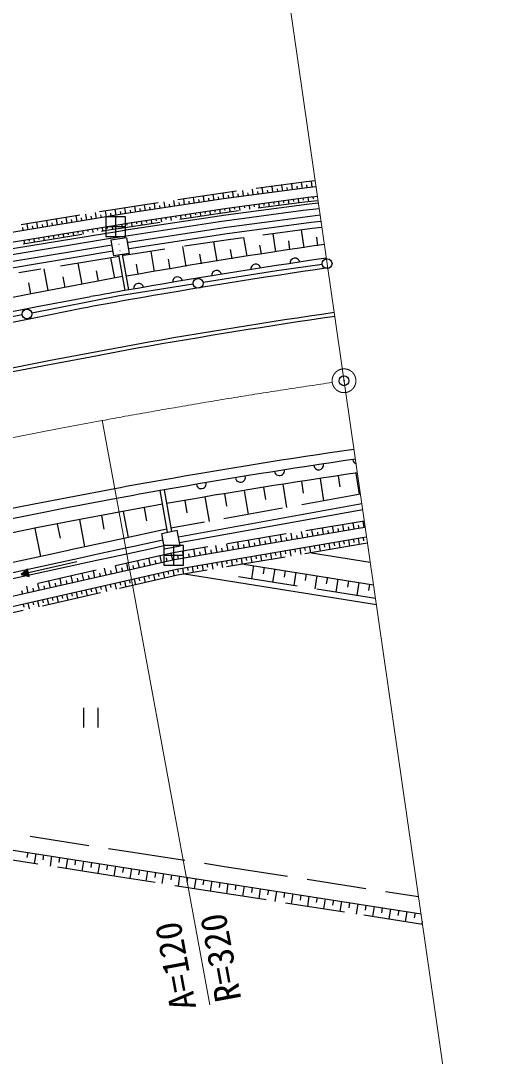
# Model space of a CAD drawing. Units: millimetres, scale not verified. Extents: x 40001 to 680016, y 20000 to 470150.
# Drawn here: x 552465 to 577134, y 256184 to 308441 of the extents above; entities that cross this region are included whole.
import ezdxf
from ezdxf.enums import TextEntityAlignment as Align

# ---------------------------------------------------------------- set-up
doc = ezdxf.new("R2010")
doc.units = ezdxf.units.MM
doc.header["$LTSCALE"] = 1000.02
doc.header["$PDMODE"] = 32
doc.header["$PDSIZE"] = 500
doc.linetypes.add('CHAIN', pattern=[18.5, 12, -1.5, 3.5, -1.5])
for name, color, linetype, lineweight in [('M-BGD', 7, 'Continuous', 25), ('M-BMK', 2, 'CHAIN', 13), ('M-BMK-ROW', 30, 'Continuous', 25), ('M-STR-HTXT', 7, 'Continuous', 13)]:
    doc.layers.add(name, color=color, linetype=linetype, lineweight=lineweight)
doc.layers.add('M-OTRS', color=6, linetype='Continuous')
doc.styles.add('ＭＳ ゴシック', font='')
doc.styles.get('ＭＳ ゴシック').set_extended_font_data('MS Gothic')

msp = doc.modelspace()

# ---------------------------------------------------------------- linework, layer by layer
at = {"layer": 'M-BGD'}
for p, q in [((566882, 300311), (564355, 299971)), ((564703, 299715), (564663, 300013)), ((565199, 299782), (565159, 300079)), ((565446, 299815), (565426, 299964)), ((565694, 299848), (565654, 300146)), ((565942, 299882), (565922, 300030)), ((566190, 299915), (566150, 300212)), ((566438, 299948), (566418, 300097)), ((566685, 299982), (566645, 300279)), ((567330, 300363), (566882, 300311)), ((566933, 300015), (566916, 300164)), ((567181, 300044), (567146, 300342)), ((562670, 299745), (560396, 299402)), ((560743, 299150), (560698, 299447)), ((561238, 299225), (561193, 299522)), ((561732, 299300), (561687, 299596)), ((561979, 299337), (561957, 299485)), ((562226, 299374), (562182, 299671)), ((562474, 299412), (562451, 299560)), ((563364, 299838), (562670, 299745)), ((562721, 299449), (562681, 299746)), ((562969, 299482), (562949, 299631)), ((563216, 299515), (563176, 299813)), ((563464, 299549), (563444, 299697)), ((563712, 299582), (563672, 299879)), ((563960, 299615), (563940, 299764)), ((564208, 299649), (564168, 299946)), ((564455, 299682), (564435, 299831)), ((564951, 299748), (564931, 299897)), ((566471, 299448), (566496, 299263)), ((566718, 299481), (566731, 299389)), ((566966, 299515), (566992, 299323)), ((567214, 299544), (567226, 299448)), ((557237, 298922), (556443, 298791)), ((557283, 298625), (557234, 298921)), ((557759, 299004), (557237, 298922)), ((557777, 298703), (557730, 298999)), ((559407, 299252), (557759, 299004)), ((558271, 298777), (558226, 299074)), ((558518, 298815), (558496, 298963)), ((558766, 298852), (558721, 299149)), ((559013, 298889), (558990, 299038)), ((559260, 298927), (559215, 299223)), ((559507, 298964), (559485, 299112)), ((559754, 299001), (559710, 299298)), ((560002, 299039), (559979, 299187)), ((560249, 299076), (560204, 299373)), ((560496, 299113), (560474, 299262)), ((560990, 299188), (560968, 299336)), ((561485, 299262), (561462, 299411)), ((562754, 298948), (562767, 298860)), ((563002, 298982), (563026, 298801)), ((563250, 299015), (563262, 298925)), ((563497, 299049), (563522, 298867)), ((563745, 299082), (563757, 298991)), ((563993, 299115), (564017, 298933)), ((564241, 299148), (564253, 299057)), ((564453, 298991), (566657, 299284)), ((564488, 299182), (564513, 298999)), ((564736, 299215), (564748, 299124)), ((564984, 299248), (565009, 299065)), ((565232, 299282), (565244, 299190)), ((565480, 299315), (565504, 299131)), ((565727, 299348), (565740, 299256)), ((565975, 299382), (566000, 299197)), ((566223, 299415), (566235, 299322)), ((566657, 299284), (567428, 299373)), ((555456, 298629), (552496, 298144)), ((554322, 298139), (554274, 298435)), ((554816, 298220), (554767, 298516)), ((555062, 298261), (555038, 298409)), ((555309, 298301), (555260, 298597)), ((555556, 298342), (555532, 298490)), ((555803, 298382), (555754, 298678)), ((556049, 298423), (556025, 298571)), ((556296, 298463), (556247, 298759)), ((556543, 298504), (556518, 298652)), ((556789, 298544), (556741, 298840)), ((557036, 298585), (557012, 298733)), ((557530, 298664), (557506, 298812)), ((558024, 298740), (558002, 298888)), ((559293, 298426), (559306, 298340)), ((559540, 298463), (559566, 298291)), ((559788, 298500), (559801, 298414)), ((560035, 298538), (560061, 298365)), ((560282, 298575), (560295, 298489)), ((560492, 298430), (562422, 298720)), ((560529, 298612), (560555, 298440)), ((560776, 298650), (560789, 298563)), ((561024, 298687), (561050, 298514)), ((561271, 298724), (561284, 298638)), ((561518, 298762), (561544, 298588)), ((561765, 298799), (561778, 298712)), ((562012, 298836), (562039, 298663)), ((562260, 298874), (562273, 298787)), ((562422, 298720), (563461, 298859)), ((562507, 298911), (562533, 298735)), ((552595, 297856), (552571, 298004)), ((552842, 297896), (552793, 298193)), ((553089, 297937), (553064, 298085)), ((553335, 297977), (553287, 298274)), ((553582, 298018), (553558, 298166)), ((553829, 298058), (553780, 298355)), ((554076, 298099), (554051, 298247)), ((554569, 298180), (554545, 298328)), ((555836, 297881), (555849, 297799)), ((556083, 297921), (556109, 297757)), ((556329, 297962), (556343, 297880)), ((556538, 297828), (556797, 297871)), ((556576, 298002), (556603, 297839)), ((556797, 297871), (557391, 297964)), ((556823, 298043), (556836, 297961)), ((557069, 298083), (557097, 297918)), ((557391, 297964), (559503, 298281)), ((557563, 298163), (557590, 297994)), ((557810, 298202), (557823, 298117)), ((558057, 298239), (558083, 298068)), ((558304, 298276), (558317, 298191)), ((558552, 298314), (558577, 298142)), ((558799, 298351), (558812, 298265)), ((559046, 298388), (559072, 298217)), ((567178, 297956), (564695, 297624)), ((566776, 296988), (566649, 297885)), ((567670, 298013), (567178, 297956)), ((552591, 297177), (555551, 297665)), ((552629, 297354), (552656, 297188)), ((552875, 297395), (552889, 297312)), ((553122, 297435), (553149, 297269)), ((553369, 297476), (553382, 297393)), ((553615, 297516), (553643, 297351)), ((553862, 297557), (553876, 297474)), ((554109, 297597), (554136, 297432)), ((554356, 297638), (554369, 297555)), ((554602, 297678), (554629, 297513)), ((554849, 297719), (554863, 297636)), ((555096, 297759), (555123, 297595)), ((555342, 297800), (555356, 297717)), ((555589, 297840), (555616, 297676)), ((557812, 297492), (557021, 297367)), ((557021, 297367), (557147, 296577)), ((557812, 297492), (557937, 296702)), ((562960, 297392), (560735, 297056)), ((563704, 297492), (562960, 297392)), ((563892, 296552), (563736, 297496)), ((565341, 296785), (565212, 297693)), ((567473, 297086), (567411, 297522)), ((559747, 296907), (558021, 296646)), ((560815, 296044), (560651, 297043)), ((562381, 296302), (562219, 297281)), ((563136, 296427), (563058, 296899)), ((564616, 296671), (564541, 297123)), ((566058, 296886), (565995, 297335)), ((557430, 296551), (554470, 296063)), ((557212, 295455), (557018, 296483)), ((557937, 296702), (557147, 296577)), ((557734, 294826), (557418, 296620)), ((557927, 294860), (557610, 296650)), ((557634, 296585), (557622, 296583)), ((558021, 296646), (557634, 296585)), ((559217, 295781), (559048, 296801)), ((560016, 295912), (559934, 296412)), ((561598, 296173), (561517, 296662)), ((553483, 295901), (552375, 295718)), ((553860, 294822), (553651, 295928)), ((555566, 295144), (555365, 296211)), ((556389, 295300), (556292, 295814)), ((558400, 295646), (558316, 296156)), ((565393, 295816), (561672, 295229)), ((567687, 296146), (565393, 295816)), ((557610, 295530), (553171, 294692)), ((554713, 294983), (554612, 295516)), ((552975, 294654), (552868, 295207)), ((561178, 295151), (557457, 294564)), ((553170, 294692), (551201, 294311)), ((557457, 294564), (553027, 293689)), ((556014, 294516), (553300, 294004)), ((555536, 293920), (553064, 293412)), ((552537, 293593), (548107, 292718)), ((555954, 291657), (553974, 291289)), ((558308, 292109), (555953, 291657)), ((558346, 291913), (555991, 291460)), ((553972, 291287), (552036, 290912)), ((555991, 291460), (554010, 291093)), ((567584, 285343), (567758, 284214)), ((568489, 285477), (568571, 284912)), ((569393, 285609), (569549, 284539)), ((557214, 284821), (554909, 284387)), ((564724, 284896), (564823, 284289)), ((565696, 285053), (565877, 283873)), ((566640, 285198), (566731, 284608)), ((557302, 284329), (554971, 283888)), ((559881, 282630), (559511, 284731)), ((559710, 284766), (560080, 282673)), ((561760, 284409), (561974, 283165)), ((562756, 284575), (562857, 283952)), ((563752, 284738), (563950, 283523)), ((569615, 284551), (566663, 284018)), ((569617, 284551), (569615, 284551)), ((558693, 283867), (558814, 283211)), ((569688, 284056), (560435, 282387)), ((569731, 283759), (560487, 282092)), ((560751, 284235), (560860, 283604)), ((565678, 283841), (562726, 283308)), ((569688, 284056), (569687, 284055)), ((569688, 284056), (569688, 284056)), ((569731, 283759), (569730, 283758)), ((557432, 283641), (555101, 283201)), ((555437, 283265), (555692, 281885)), ((556540, 283469), (556668, 282779)), ((557643, 283673), (557886, 282361)), ((553258, 282844), (551643, 282520)), ((553181, 282813), (553467, 281404)), ((555102, 283203), (553255, 282843)), ((554308, 283042), (554451, 282337)), ((559670, 282747), (557674, 282315)), ((559587, 282567), (560373, 282735)), ((559853, 282787), (559670, 282747)), ((559670, 282747), (559670, 282747)), ((561742, 283131), (560053, 282826)), ((560513, 281944), (560373, 282735)), ((569813, 283194), (566853, 282704)), ((567227, 282428), (567172, 282757)), ((567750, 282517), (567695, 282843)), ((568010, 282561), (567982, 282723)), ((568269, 282605), (568214, 282929)), ((568527, 282648), (568500, 282810)), ((568785, 282692), (568731, 283015)), ((569042, 282736), (569015, 282896)), ((569299, 282779), (569244, 283100)), ((569554, 282822), (569527, 282982)), ((569809, 282865), (569755, 283184)), ((557674, 282315), (556813, 282128)), ((559647, 282230), (558174, 281911)), ((559725, 281786), (559587, 282567)), ((569711, 282342), (560329, 280752)), ((565867, 282541), (562907, 282050)), ((564026, 281886), (563968, 282226)), ((564567, 281977), (564510, 282316)), ((565106, 282069), (565049, 282405)), ((565373, 282114), (565345, 282281)), ((565641, 282159), (565584, 282494)), ((565907, 282204), (565879, 282371)), ((566173, 282249), (566117, 282582)), ((566437, 282294), (566409, 282459)), ((566702, 282339), (566646, 282670)), ((566965, 282384), (566937, 282548)), ((567489, 282472), (567461, 282636)), ((569016, 282223), (569066, 281928)), ((569262, 282265), (569287, 282117)), ((569509, 282307), (569559, 282011)), ((569931, 282379), (569711, 282342)), ((569755, 282349), (569780, 282201)), ((554857, 281705), (554196, 281562)), ((555004, 281736), (554857, 281705)), ((556813, 282128), (555004, 281736)), ((555004, 281736), (555004, 281736)), ((557764, 281823), (556364, 281519)), ((556813, 282128), (556813, 282128)), ((558174, 281911), (557764, 281823)), ((558990, 281781), (557819, 281528)), ((558174, 281911), (558174, 281911)), ((559699, 281935), (558990, 281781)), ((558990, 281781), (558990, 281781)), ((559725, 281786), (560513, 281944)), ((561920, 281887), (560169, 281597)), ((560706, 281323), (560646, 281676)), ((561268, 281418), (561208, 281769)), ((561826, 281513), (561767, 281862)), ((562103, 281560), (562074, 281733)), ((562381, 281607), (562322, 281954)), ((562657, 281654), (562627, 281826)), ((562932, 281700), (562874, 282045)), ((563207, 281747), (563178, 281918)), ((563481, 281793), (563423, 282136)), ((563753, 281839), (563724, 282010)), ((564297, 281931), (564268, 282101)), ((564837, 282023), (564808, 282191)), ((565811, 281681), (565836, 281533)), ((566058, 281722), (566108, 281427)), ((566304, 281764), (566329, 281616)), ((566551, 281806), (566601, 281510)), ((566797, 281848), (566822, 281700)), ((569761, 282046), (566803, 281545)), ((567044, 281889), (567094, 281594)), ((567290, 281931), (567315, 281783)), ((567537, 281973), (567587, 281677)), ((567783, 282015), (567808, 281867)), ((568030, 282056), (568080, 281761)), ((568276, 282098), (568301, 281950)), ((568523, 282140), (568573, 281844)), ((568769, 282182), (568794, 282034)), ((569974, 282082), (569761, 282046)), ((560231, 281243), (541117, 276899)), ((555556, 281344), (550514, 280252)), ((556372, 281214), (550581, 279960)), ((554196, 281562), (551264, 280926)), ((554196, 281562), (554196, 281562)), ((556215, 281487), (555556, 281344)), ((555556, 281344), (555556, 281344)), ((556364, 281519), (556215, 281487)), ((556364, 281519), (556364, 281519)), ((557029, 281357), (556372, 281214)), ((556372, 281214), (556372, 281214)), ((557180, 281389), (557029, 281357)), ((557819, 281528), (557180, 281389)), ((557180, 281389), (557180, 281389)), ((560169, 281597), (557243, 280932)), ((558459, 280840), (558379, 281190)), ((559020, 280967), (558940, 281318)), ((559300, 281031), (559261, 281206)), ((559581, 281095), (559501, 281445)), ((559862, 281158), (559822, 281334)), ((560142, 281222), (560062, 281573)), ((560424, 281275), (560394, 281452)), ((560987, 281371), (560957, 281546)), ((561547, 281465), (561517, 281640)), ((562853, 281180), (562878, 281032)), ((565817, 281378), (562859, 280876)), ((563100, 281221), (563150, 280925)), ((563346, 281263), (563371, 281115)), ((563593, 281305), (563643, 281009)), ((563839, 281347), (563864, 281199)), ((564086, 281388), (564136, 281092)), ((564332, 281430), (564357, 281282)), ((564579, 281472), (564629, 281176)), ((564825, 281514), (564850, 281366)), ((565072, 281555), (565122, 281260)), ((565318, 281597), (565343, 281449)), ((565565, 281639), (565615, 281343)), ((570116, 281102), (567152, 281569)), ((560329, 280752), (541228, 276412)), ((552813, 280768), (552488, 280503)), ((552843, 280633), (552575, 280573)), ((552840, 280646), (552596, 280591)), ((552838, 280658), (552618, 280609)), ((552835, 280670), (552640, 280626)), ((552832, 280682), (552661, 280644)), ((552829, 280694), (552683, 280662)), ((552827, 280707), (552705, 280679)), ((552824, 280719), (552726, 280697)), ((552821, 280731), (552748, 280715)), ((552818, 280743), (552770, 280732)), ((552816, 280755), (552791, 280750)), ((552895, 280402), (552813, 280768)), ((555293, 281132), (552854, 280585)), ((556268, 280711), (553343, 280046)), ((556214, 280330), (556135, 280681)), ((556776, 280457), (556696, 280808)), ((557056, 280521), (557016, 280696)), ((557337, 280585), (557257, 280935)), ((557617, 280649), (557577, 280824)), ((557898, 280712), (557818, 281063)), ((558178, 280776), (558138, 280951)), ((558739, 280904), (558700, 281079)), ((559900, 280655), (559933, 280508)), ((560144, 280710), (560210, 280417)), ((561873, 280709), (560387, 280457)), ((560388, 280762), (560413, 280614)), ((560635, 280804), (560685, 280508)), ((560881, 280846), (560906, 280698)), ((561128, 280887), (561178, 280591)), ((561374, 280929), (561399, 280781)), ((561621, 280971), (561671, 280675)), ((561867, 281013), (561892, 280865)), ((562114, 281054), (562164, 280758)), ((562360, 281096), (562385, 280948)), ((562607, 281138), (562657, 280842)), ((563734, 281025), (570278, 279981)), ((564227, 280946), (564121, 280282)), ((564759, 280861), (564706, 280529)), ((565290, 280776), (565184, 280112)), ((565822, 280692), (565769, 280359)), ((552854, 280585), (552488, 280503)), ((552488, 280503), (552895, 280402)), ((552851, 280597), (552510, 280520)), ((552857, 280572), (552515, 280496)), ((552848, 280609), (552531, 280538)), ((552859, 280560), (552542, 280489)), ((552846, 280621), (552553, 280556)), ((552862, 280548), (552569, 280482)), ((552865, 280536), (552597, 280476)), ((552868, 280524), (552624, 280469)), ((552870, 280511), (552651, 280462)), ((552873, 280499), (552678, 280455)), ((552876, 280487), (552705, 280449)), ((552879, 280475), (552732, 280442)), ((552881, 280463), (552759, 280435)), ((552884, 280450), (552786, 280429)), ((552887, 280438), (552814, 280422)), ((552890, 280426), (552841, 280415)), ((552976, 280612), (552854, 280585)), ((552892, 280414), (552868, 280408)), ((553970, 279820), (553890, 280170)), ((554531, 279947), (554451, 280298)), ((554811, 280011), (554772, 280186)), ((555092, 280075), (555012, 280426)), ((555373, 280139), (555333, 280314)), ((555653, 280202), (555574, 280553)), ((555934, 280266), (555894, 280441)), ((556495, 280394), (556455, 280569)), ((560387, 280457), (557461, 279793)), ((557462, 280101), (557496, 279954)), ((557706, 280156), (557773, 279864)), ((557950, 280211), (557983, 280065)), ((558194, 280267), (558260, 279974)), ((558437, 280322), (558471, 280176)), ((558681, 280378), (558748, 280085)), ((558925, 280433), (558958, 280287)), ((559169, 280488), (559235, 280196)), ((559413, 280544), (559446, 280397)), ((559656, 280599), (559723, 280307)), ((563059, 280147), (560740, 280517)), ((563059, 280147), (560740, 280517)), ((570424, 278972), (563059, 280147)), ((570424, 278972), (563059, 280147)), ((566429, 279913), (563466, 280386)), ((566353, 280607), (566248, 279942)), ((566885, 280522), (566832, 280190)), ((567417, 280437), (567311, 279773)), ((567948, 280353), (567895, 280020)), ((568480, 280268), (568374, 279603)), ((569012, 280183), (568959, 279851)), ((552566, 279501), (552527, 279676)), ((552847, 279565), (552767, 279915)), ((553128, 279628), (553088, 279804)), ((553408, 279692), (553329, 280043)), ((553689, 279756), (553649, 279931)), ((554250, 279883), (554210, 280059)), ((555268, 279602), (555335, 279310)), ((555512, 279658), (555545, 279511)), ((555756, 279713), (555822, 279420)), ((556000, 279768), (556033, 279622)), ((556243, 279824), (556310, 279531)), ((556487, 279879), (556520, 279733)), ((556731, 279934), (556797, 279642)), ((556975, 279990), (557008, 279844)), ((557218, 280045), (557285, 279753)), ((570379, 279283), (567416, 279756)), ((569544, 280098), (569438, 279433)), ((570076, 280013), (570023, 279681)), ((553074, 279104), (553107, 278957)), ((553318, 279159), (553384, 278867)), ((556486, 279571), (553561, 278906)), ((553562, 279214), (553595, 279068)), ((553805, 279270), (553872, 278977)), ((554049, 279325), (554082, 279179)), ((554293, 279381), (554359, 279088)), ((554537, 279436), (554570, 279290)), ((554781, 279491), (554847, 279199)), ((555024, 279547), (555058, 279401)), ((552586, 278685), (549660, 278020)), ((552586, 278993), (552620, 278847)), ((552830, 279048), (552897, 278756)), ((555632, 273771), (555632, 272771)), ((556382, 272771), (556382, 273771)), ((552942, 267285), (555907, 266826)), ((556895, 266672), (557784, 266535)), ((557784, 266535), (560749, 266076)), ((553336, 265873), (550372, 266337)), ((552822, 266469), (552783, 266218)), ((553223, 266406), (553145, 265905)), ((553624, 266344), (553585, 266093)), ((554025, 266281), (553947, 265779)), ((554427, 266219), (554388, 265968)), ((554829, 266156), (554751, 265653)), ((555232, 266094), (555193, 265842)), ((555634, 266031), (555556, 265527)), ((557288, 265255), (554324, 265719)), ((556037, 265968), (555998, 265717)), ((556440, 265906), (556362, 265401)), ((556844, 265843), (556804, 265591)), ((557247, 265780), (557169, 265275)), ((557651, 265717), (557612, 265465)), ((558055, 265654), (557977, 265149)), ((558460, 265591), (558421, 265339)), ((558865, 265528), (558786, 265022)), ((561737, 265922), (562957, 265733)), ((562972, 265731), (565937, 265272)), ((559252, 264948), (557288, 265255)), ((559270, 265465), (559230, 265212)), ((559675, 265402), (559596, 264895)), ((560081, 265339), (560041, 265086)), ((560486, 265276), (560407, 264768)), ((560893, 265213), (560853, 264959)), ((561299, 265150), (561220, 264641)), ((561706, 265086), (561666, 264832)), ((562113, 265023), (562033, 264514)), ((562520, 264960), (562480, 264705)), ((566925, 265119), (569890, 264659)), ((563204, 264330), (560240, 264793)), ((562927, 264896), (562848, 264386)), ((563335, 264833), (563296, 264578)), ((563743, 264769), (563664, 264259)), ((564152, 264706), (564112, 264450)), ((564560, 264642), (564481, 264131)), ((564969, 264579), (564929, 264323)), ((565378, 264515), (565299, 264003)), ((565788, 264451), (565748, 264195)), ((570878, 264506), (572554, 264247)), ((564854, 264072), (563221, 264327)), ((568806, 263453), (565842, 263917)), ((566197, 264387), (566118, 263875)), ((566607, 264324), (566568, 264067)), ((567018, 264260), (566938, 263746)), ((567428, 264196), (567388, 263939)), ((567839, 264132), (567759, 263618)), ((568250, 264068), (568210, 263811)), ((568661, 264004), (568581, 263489)), ((569073, 263940), (569033, 263683)), ((569485, 263876), (569405, 263360)), ((569897, 263812), (569857, 263554)), ((570310, 263748), (570229, 263231)), ((570723, 263683), (570682, 263425)), ((571135, 263619), (571055, 263102)), ((571549, 263555), (571509, 263296)), ((571962, 263490), (571882, 262973)), ((572376, 263426), (572336, 263167)), ((572758, 262835), (569794, 263299)), ((572734, 263000), (572710, 262843))]:
    msp.add_line(p, q, dxfattribs=at)
for points in [[(567373, 300066), (566922, 300013), (562709, 299447), (557796, 298706), (557284, 298625), (552022, 297762), (547407, 296929), (542838, 296033), (537712, 294982), (537089, 294853), (532121, 293808), (527965, 292888), (523534, 291854), (517739, 290468), (517227, 290345)], [(567444, 299571), (566987, 299518), (562774, 298951), (557858, 298209), (557362, 298131), (552100, 297268), (547486, 296434), (542916, 295538), (537786, 294487), (537190, 294363), (532222, 293318), (528067, 292398), (523635, 291364), (517836, 289977), (517337, 289857)], [(567492, 299240), (567031, 299187), (562814, 298624), (557892, 297881), (557419, 297806), (552159, 296939), (547546, 296098), (542978, 295188), (537851, 294115), (537270, 293992), (532307, 292921), (528154, 291974), (523727, 290906), (517939, 289471), (517467, 289354)], [(517534, 289092), (523454, 290561), (527939, 291646), (532076, 292594), (536952, 293648), (537327, 293728), (542545, 294823), (547142, 295745), (551723, 296589), (556891, 297449), (557466, 297540), (562494, 298305), (566728, 298877), (567531, 298971)], [(567581, 298626), (567086, 298569), (562857, 298004), (557906, 297255), (557848, 297246)], [(567627, 298309), (567124, 298251), (562895, 297686), (557940, 296937), (557896, 296930)], [(557060, 297122), (551860, 296258), (547260, 295412), (542651, 294488), (537420, 293390), (537401, 293386), (532111, 292243), (527939, 291286)], [(557110, 296806), (551911, 295942), (547312, 295096), (542701, 294171), (537468, 293073), (532179, 291930), (528013, 290975)], [(553303, 294004), (551334, 293624), (549614, 293282), (548111, 292977), (545487, 292428), (543523, 292006), (542052, 291683), (539849, 291191), (538222, 290820)], [(553062, 293414), (551093, 293034), (549373, 292692), (547871, 292386), (545246, 291838), (543282, 291415), (541811, 291093), (539609, 290601), (537411, 290099)], [(554010, 291090), (552074, 290715), (550382, 290379), (548903, 290077), (546319, 289537), (544385, 289121), (541489, 288481), (538598, 287823)], [(554908, 284387), (553054, 284026), (551433, 283702), (550015, 283412), (547535, 282892), (545677, 282491), (542891, 281875), (540106, 281241)], [(554968, 283890), (553121, 283530), (551505, 283207), (550092, 282918), (547621, 282399), (545768, 282000), (542990, 281385), (540214, 280753)], [(569859, 282874), (569627, 282835), (560231, 281243)], [(522324, 271287), (532978, 269556), (557478, 265744), (572679, 263379)]]:
    msp.add_lwpolyline(points, dxfattribs=at)
for centre in [(567934, 296182), (561425, 295190), (552782, 293641)]:
    msp.add_circle(centre, 250, dxfattribs=at)
for centre, radius, start, end in [((614601, -26438), 326958, 98.23071, 100.00367), ((614601, -26438), 326258, 98.23071, 100.0212), ((566311, 296214), 250, 8.0932, 188.0932), ((614601, -26438), 325758, 98.23071, 100.0212), ((562360, 295591), 250, 9.3785, 189.3785), ((564333, 295917), 250, 9.3785, 189.3785), ((560387, 295265), 250, 9.3785, 189.3785), ((614601, -26438), 326258, 100.0205, 100.34493), ((558413, 294939), 250, 9.3785, 189.3785), ((614601, -26438), 325758, 100.02055, 100.44689), ((614601, -26438), 323483, 98.23071, 100.0212), ((614601, -26438), 323283, 98.23071, 100.0212), ((614601, -26438), 316508, 98.23071, 100.0212), ((614601, -26438), 316008, 98.23071, 100.0212), ((567509, 286028), 250, 188.3416, 8.3416), ((569488, 286318), 250, 188.3416, 248.1843), ((614601, -26438), 315308, 98.23071, 100.00303), ((563558, 285406), 250, 189.4613, 9.4613), ((565530, 285735), 250, 189.4613, 9.4613), ((614601, -26438), 316508, 100.02163, 100.44689), ((561585, 285077), 250, 189.4613, 9.4613), ((614601, -26438), 316008, 100.02169, 100.44689), ((614601, -26438), 315308, 100.03995, 100.44689)]:
    msp.add_arc(centre, radius, start, end, dxfattribs=at)
for points in [[(557430, 297148), (557427, 297148), (557424, 297147), (557421, 297147)], [(557480, 296832), (557479, 296832), (557478, 296832), (557477, 296832)]]:
    msp.add_open_spline(points, degree=3, dxfattribs=at)
at = {"layer": 'M-BMK'}
msp.add_lwpolyline([(556576, 288265), (554411, 287858), (552519, 287491), (550865, 287161), (549419, 286866), (546892, 286336), (544998, 285928), (542161, 285301), (539328, 284656)], dxfattribs=at)
msp.add_circle((568789, 290273), 600, dxfattribs=at)
for start, end in [(98.33814, 100.02171), (100.02176, 100.44689)]:
    msp.add_arc((614601, -26438), 320008, start, end, dxfattribs=at)
at = {"layer": 'M-BMK-ROW'}
for p, q in [((556762, 298548), (556762, 297548)), ((557762, 298548), (556762, 298548)), ((557262, 297548), (557262, 298548)), ((557762, 297548), (557762, 298548)), ((557762, 298048), (556762, 298048)), ((556762, 297548), (557762, 297548)), ((559693, 281963), (559693, 280963)), ((560693, 281963), (559693, 281963)), ((560193, 280963), (560193, 281963)), ((560693, 280963), (560693, 281963)), ((560693, 281463), (559693, 281463)), ((559693, 280963), (560693, 280963))]:
    msp.add_line(p, q, dxfattribs=at)
at = {"layer": 'M-OTRS'}
msp.add_point((568789, 290273), dxfattribs=at)
at = {"layer": 'M-STR-HTXT'}
for p, q in [((561531, 340449), (577134, 232584)), ((556574, 288276), (562014, 258773))]:
    msp.add_line(p, q, dxfattribs=at)

# ---------------------------------------------------------------- texts
at = {"layer": 'M-STR-HTXT', "style": 'ＭＳ ゴシック'}
msp.add_text('A=120', height=1320, rotation=100.447, dxfattribs=at).set_placement((561719, 258718), align=Align.BOTTOM_LEFT)
msp.add_text('R=320', height=1320, rotation=100.447, dxfattribs=at).set_placement((562309, 258827), align=Align.TOP_LEFT)

doc.saveas('drawing.dxf')
